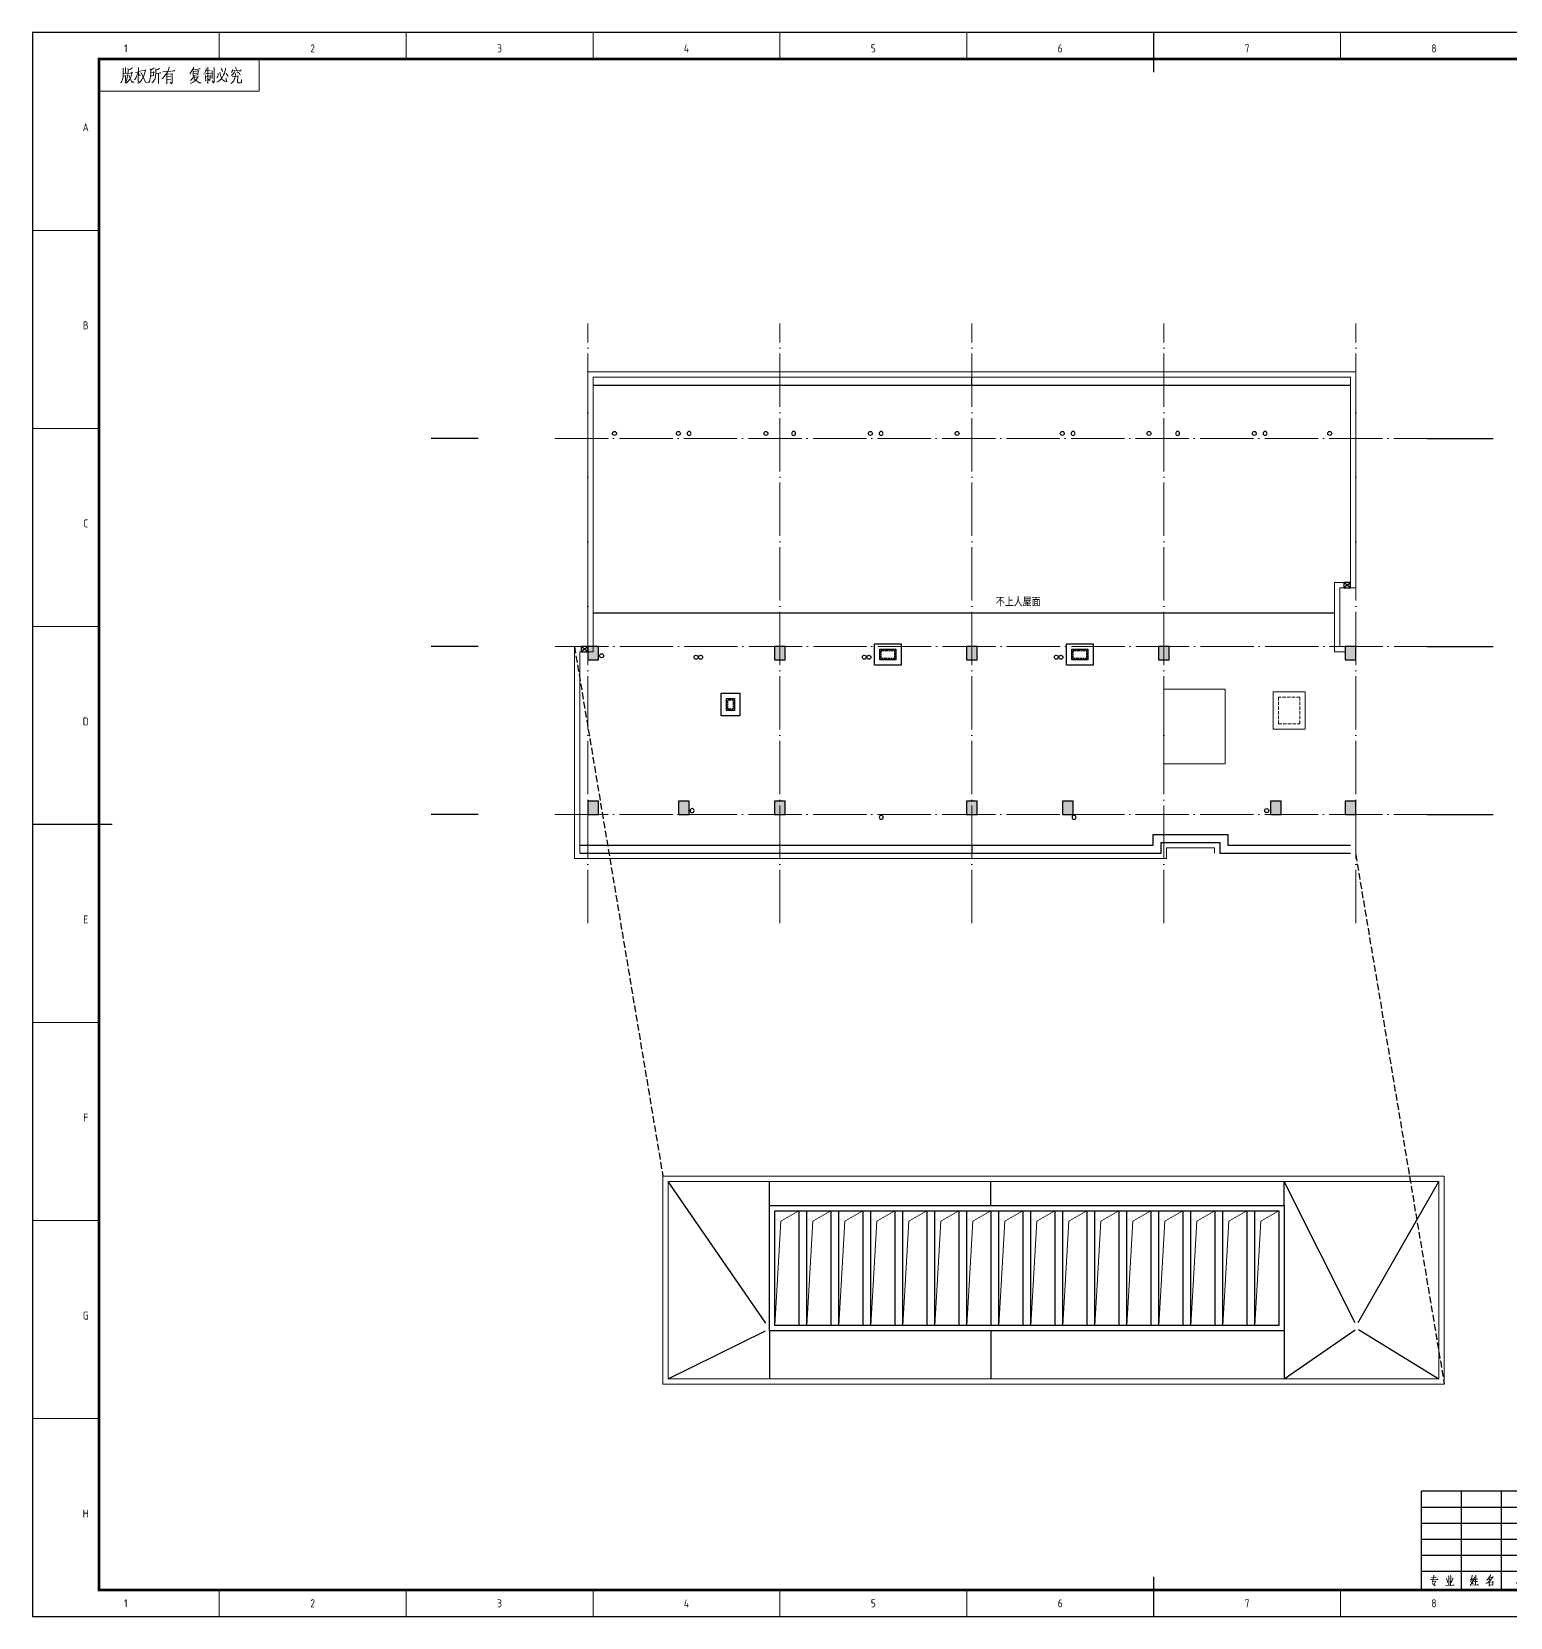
# Model space of a CAD drawing. Extents: x -76183 to 48420, y -19465 to 404409.
# Drawn here: x -75911 to -20460, y -19465 to 39985 of the extents above; entities that cross this region are included whole.
import ezdxf
from ezdxf.enums import TextEntityAlignment as Align

# ---------------------------------------------------------------- set-up
doc = ezdxf.new("R2010")
doc.units = 0
doc.header["$LTSCALE"] = 1000
doc.header["$MEASUREMENT"] = 0
doc.linetypes.add('DASH', pattern=[0.35, 0.25, -0.1])
doc.linetypes.add('DOTE', pattern=[2.42, 2, -0.2, 0.02, -0.2])
for name, color, linetype in [('_wlg', 30, 'Continuous'), ('_ybz', 22, 'Continuous'), ('AXIS', 3, 'Continuous'), ('Facade1', 251, 'Continuous'), ('HQ2', 7, 'Continuous'), ('lunkuo', 6, 'Continuous'), ('PJ', 3, 'Continuous'), ('U_边坡', 72, 'Continuous'), ('标高', 3, 'Continuous'), ('砼柱', 2, 'Continuous')]:
    doc.layers.add(name, color=color, linetype=linetype)
for name, color, linetype, lineweight in [('ACS_PFG_F2', 30, 'Continuous', 50), ('dote', 16, 'DOTE', 0), ('PUB_DIM', 3, 'Continuous', 13), ('PUB_TEXT', 7, 'Continuous', 13), ('STAIR', 2, 'Continuous', 13)]:
    doc.layers.add(name, color=color, linetype=linetype, lineweight=lineweight)
doc.layers.add('打印层', color=7, linetype='Continuous', plot=False)
doc.styles.add('HZ1', font='', dxfattribs={"width": 0.8})
doc.styles.get("Standard").update_dxf_attribs({"font": 'gbenor.shx', "bigfont": 'gbcbig.shx'})
doc.styles.get('HZ1').set_extended_font_data('SimSun')

# ---------------------------------------------------------------- blocks, each defined once
blk = doc.blocks.new('GEDI_WK_A1')
at = {"color": 3}
for p, q in [((0, 584), (0, 594)), ((70.08, 584), (70.08, 594)), ((140.17, 584), (140.17, 594)), ((210.25, 584), (210.25, 594)), ((280.33, 584), (280.33, 594)), ((350.42, 584), (350.42, 594)), ((420.5, 584), (420.5, 594)), ((490.58, 584), (490.58, 594)), ((85, 572), (85, 584)), ((25, 572), (85, 572)), ((25, 519.75), (0, 519.75)), ((25, 445.5), (0, 445.5)), ((25, 371.25), (0, 371.25)), ((25, 297), (0, 297)), ((25, 222.75), (0, 222.75)), ((25, 148.5), (0, 148.5)), ((25, 74.25), (0, 74.25)), ((0, 0), (0, 10)), ((70.08, 0), (70.08, 10)), ((140.17, 0), (140.17, 10)), ((210.25, 0), (210.25, 10)), ((280.33, 0), (280.33, 10)), ((350.42, 0), (350.42, 10)), ((420.5, 0), (420.5, 10)), ((490.58, 0), (490.58, 10)), ((25, 0), (0, 0))]:
    blk.add_line(p, q, dxfattribs=at)
for points, const_width in [([(0, 0), (841, 0), (841, 594), (0, 594)], 0.1), ([(25, 10), (831, 10), (831, 584), (25, 584)], 1)]:
    blk.add_lwpolyline(points, close=True, dxfattribs=dict(at, const_width=const_width))
at = {"color": 3, "const_width": 0.5}
for points in [[(420.5, 579), (420.5, 594)], [(30, 297), (0, 297)], [(420.5, 0), (420.5, 15)]]:
    blk.add_lwpolyline(points, dxfattribs=at)
at = {"color": 3}
for s, p in [('1', (35.04, 588)), ('2', (105.12, 588)), ('3', (175.21, 588)), ('4', (245.29, 588)), ('5', (315.38, 588)), ('6', (385.46, 588)), ('7', (455.54, 588)), ('8', (525.62, 588)), ('1', (35.04, 5)), ('2', (105.12, 5)), ('3', (175.21, 5)), ('4', (245.29, 5)), ('5', (315.38, 5)), ('6', (385.46, 5)), ('7', (455.54, 5)), ('8', (525.62, 5))]:
    blk.add_text(s, height=3, dxfattribs=at).set_placement(p, align=Align.MIDDLE)
for s, p in [('A', (20, 556.88)), ('B', (20, 482.62)), ('C', (20, 408.38)), ('D', (20, 334.12)), ('E', (20, 259.88)), ('F', (20, 185.62)), ('G', (20, 111.38)), ('H', (20, 37.12))]:
    blk.add_text(s, height=3, dxfattribs=at).set_placement(p, align=Align.CENTER)
blk = doc.blocks.new('GEDI_Copyright_2012')
at = {"color": 7, "lineweight": 0}
for points in [[(8.99, -3.43), (9.11, -3.83), (9.11, -5.03), (9.11, -5.93), (9.03, -6.73), (8.9, -7.33), (8.73, -8.03), (8.48, -8.53), (8.22, -8.93)], [(9.16, -5.48), (10.39, -5.28)], [(10.81, -3.53), (10.9, -4.03), (10.9, -4.68), (10.81, -5.53), (10.73, -6.33), (10.6, -7.03), (10.47, -7.68), (10.3, -8.23), (10.09, -8.72), (9.84, -9.08)], [(9.88, -3.13), (9.96, -3.43), (9.96, -5.33)], [(11.2, -5.43), (12.56, -5.08), (12.47, -4.93), (12.26, -5.58), (12, -6.38), (11.75, -6.98), (11.45, -7.63), (11.03, -8.23), (10.6, -8.68), (10.26, -9.03)], [(12.43, -3.23), (12.34, -3.38), (11.53, -3.88), (10.98, -4.13)], [(14.72, -4.88), (14.42, -5.73), (14.08, -6.43), (13.74, -7.13), (13.45, -7.63), (13.36, -7.78)], [(13.62, -5.08), (15.4, -4.68)], [(14.64, -3.13), (14.81, -3.38), (14.76, -3.33), (14.72, -9.13), (14.68, -8.72), (14.72, -8.13)], [(14.72, -5.63), (15.27, -6.03), (15.4, -6.33)], [(15.7, -4.48), (17.52, -4.18), (17.44, -4.03), (17.27, -4.68), (17.1, -5.43), (16.93, -5.93), (16.76, -6.43), (16.55, -6.93), (16.21, -7.48), (15.91, -7.98), (15.61, -8.43), (15.32, -8.72), (15.02, -8.98)], [(15.61, -5.23), (15.87, -5.28), (17.44, -8.72), (18.2, -8.83), (17.44, -8.63), (17.14, -8.08)], [(20.67, -3.38), (20.5, -3.48), (19.35, -4.13), (19.27, -3.73), (19.4, -4.13), (19.4, -5.43), (19.35, -6.23), (19.31, -6.78), (19.22, -7.33), (19.1, -7.83), (18.93, -8.33), (18.72, -8.68), (18.54, -8.98)], [(19.48, -6.38), (19.56, -6.33), (20.54, -6.18), (20.41, -6.23), (20.54, -4.68), (20.63, -4.88), (19.44, -5.13)], [(22.67, -3.58), (21.99, -3.98), (21.35, -4.13), (21.26, -3.73), (21.35, -4.33), (21.31, -4.93), (21.26, -5.58), (21.22, -6.13), (21.13, -6.63), (21.05, -7.18), (20.92, -7.58), (20.71, -7.88), (20.5, -8.23), (20.28, -8.53), (20.07, -8.78), (19.86, -8.98)], [(21.31, -5.53), (23.22, -5.23), (23.09, -5.18), (22.88, -5.28)], [(22.28, -5.43), (22.28, -9.13), (22.24, -8.88), (22.28, -8.48)], [(26.28, -2.98), (26.28, -3.23), (26.02, -4.08), (25.76, -4.68), (25.51, -5.08), (25.04, -5.83), (24.36, -6.63), (23.9, -7.13), (23.6, -7.38)], [(23.98, -4.83), (28.4, -4.43), (28.14, -4.33)], [(25.34, -5.53), (25.43, -5.73), (25.38, -9.03), (25.38, -9.33), (25.34, -9.03), (25.38, -8.68)], [(25.43, -5.73), (27.38, -5.53), (27.38, -5.43), (27.47, -5.53), (27.38, -5.58), (27.38, -9.08), (27.34, -9.28), (26.66, -8.63), (27.34, -9.18)], [(28.14, -4.33), (27.8, -4.48)], [(35.45, -3.03), (35.49, -3.23), (34.98, -4.18), (34.52, -4.83), (34.26, -5.23), (34.05, -5.53)], [(35.11, -4.08), (36.34, -3.93), (37.87, -3.68), (37.75, -3.63), (37.49, -3.73)], [(35.24, -4.43), (35.28, -4.73), (35.32, -5.58), (35.32, -6.38), (35.28, -6.23), (37.19, -5.93), (37.07, -5.93), (37.15, -4.23), (37.28, -4.38), (35.28, -4.68)], [(36.64, -5.28), (35.36, -5.48)], [(39.27, -5.63), (42.08, -5.33), (42.03, -5.33), (41.87, -5.28), (41.65, -5.38)], [(40.12, -3.58), (40.16, -3.88), (39.83, -4.93), (39.66, -5.23)], [(40.12, -4.48), (41.74, -4.33)], [(40.8, -3.03), (40.84, -3.28), (40.8, -9.23), (40.72, -8.88), (40.8, -8.53)], [(42.33, -4.33), (42.42, -4.58), (42.42, -7.33), (42.33, -6.83), (42.37, -6.53)], [(43.1, -3.13), (43.18, -3.43), (43.14, -8.23), (43.14, -8.53), (43.1, -8.78), (43.05, -8.88), (42.97, -8.98), (42.37, -8.23), (43.05, -8.88)], [(47.43, -3.48), (47.39, -4.03), (47.17, -4.73), (47, -5.28), (46.71, -5.88), (46.45, -6.48), (46.2, -6.88), (45.86, -7.38), (45.47, -7.78), (45.09, -8.13), (44.67, -8.48), (44.24, -8.72)], [(44.67, -5.43), (44.63, -5.93), (44.5, -6.48), (44.37, -6.83), (44.24, -7.03)], [(45.26, -4.88), (45.43, -5.63), (45.56, -6.18), (45.77, -6.68), (45.99, -7.23), (46.24, -7.63), (46.58, -7.93), (47.05, -8.28), (47.51, -8.43), (47.81, -8.48), (47.94, -8.48), (47.73, -7.78), (47.64, -7.13), (47.81, -8.48)], [(45.82, -3.53), (46.07, -3.93), (46.24, -4.28), (46.32, -4.48), (46.32, -4.63)], [(47.64, -5.43), (48.07, -5.93), (48.36, -6.28), (48.49, -6.58)], [(51.21, -5.48), (51.21, -5.83), (51.08, -6.58), (50.95, -7.03), (50.83, -7.43), (50.7, -7.78), (50.53, -8.13), (50.32, -8.43), (50.06, -8.68), (49.77, -8.93), (49.43, -9.18)], [(50.91, -4.68), (50.83, -4.98), (50.44, -5.43), (50.06, -5.83), (49.81, -6.03), (49.55, -6.23)], [(50.06, -3.98), (50.02, -4.33), (49.94, -4.58), (49.85, -4.83), (49.77, -4.98), (49.68, -5.03), (50.02, -4.43), (53.29, -4.13), (53.16, -4.03), (52.78, -4.83)], [(51.21, -3.03), (51.47, -3.58), (51.55, -3.93)], [(51.76, -4.78), (52.27, -5.13), (52.65, -5.43), (52.83, -5.68), (52.91, -5.88)], [(9.11, -6.38), (10.01, -6.28), (9.92, -6.13), (9.92, -8.38), (9.88, -8.08), (9.88, -7.68)], [(11.15, -6.08), (12.34, -8.63), (13.15, -8.68), (12.38, -8.58), (12.17, -8.28)], [(26.96, -6.58), (25.47, -6.73)], [(25.47, -7.68), (26.96, -7.53)], [(35.71, -6.38), (35.71, -6.53), (34.98, -7.43), (34.56, -7.78), (34.26, -8.03)], [(35.62, -6.88), (35.75, -6.98), (37.28, -6.68), (37.23, -6.53), (36.77, -7.33), (36.47, -7.68), (36.17, -7.98), (35.71, -8.38), (35.28, -8.72), (34.81, -8.98), (34.26, -9.23)], [(35.54, -7.38), (35.62, -7.43), (37.57, -8.98), (38.3, -8.93), (37.57, -8.93), (37.32, -8.78)], [(39.87, -6.13), (39.95, -6.68), (39.95, -6.78), (40, -8.28), (39.95, -7.98), (40, -7.73)], [(40, -6.58), (41.95, -6.28), (41.82, -6.13), (41.74, -6.53), (41.69, -7.18), (41.61, -7.63), (41.57, -7.93), (41.44, -8.08), (41.06, -7.58), (41.48, -8.03)], [(49.98, -6.68), (52.19, -6.43), (52.06, -6.28), (52.02, -6.58), (51.93, -8.18), (51.97, -8.63), (52.06, -8.78), (52.19, -8.88), (52.4, -8.88), (52.61, -8.88), (53.21, -8.88), (53.42, -8.78), (53.46, -8.72), (53.42, -7.68), (53.42, -8.78)]]:
    blk.add_lwpolyline(points, dxfattribs=at)
blk = doc.blocks.new('GEDI_HQ2_2012')
at = {"layer": 'HQ2', "color": 2}
for p, q in [((0, 37), (-65, 37)), ((-65, 0), (-65, 37)), ((-50, 0), (-50, 37)), ((-35, 0), (-35, 37)), ((-15, 0), (-15, 37)), ((0, 0), (0, 37)), ((-65, 31), (0, 31)), ((-65, 25), (0, 25)), ((-65, 19), (0, 19)), ((-65, 13), (0, 13)), ((-65, 7), (0, 7)), ((0, 0), (0, 7)), ((-65, 0), (0, 0))]:
    blk.add_line(p, q, dxfattribs=at)
at = {"layer": 'HQ2', "color": 7, "lineweight": 0}
for points in [[(-61.84, 3.75), (-58.95, 3.96), (-59.09, 3.99), (-59.26, 3.96)], [(-61.32, 4.51), (-59.5, 4.74), (-59.61, 4.74), (-59.81, 4.67)], [(-60.48, 5.59), (-60.45, 5.32), (-60.68, 4.06), (-60.94, 2.94), (-61, 3), (-59.61, 3.24), (-59.64, 3.34), (-60.33, 1.98)], [(-60.97, 2.42), (-60.62, 2.15), (-60.39, 1.98), (-60.13, 1.81), (-59.99, 1.67), (-59.9, 1.5)], [(-56.1, 1.64), (-52.83, 1.81), (-52.98, 1.84), (-53.3, 1.77)], [(-55.7, 4.3), (-55.3, 3.17), (-55.24, 2.8)], [(-54.89, 5.32), (-54.83, 5.02), (-54.83, 1.71)], [(-54.16, 5.56), (-54.1, 5.29), (-54.16, 1.74)], [(-53.24, 4.44), (-53.3, 3.99), (-53.67, 3.34), (-54.13, 2.66)], [(-45.7, 4.4), (-45.7, 4.26), (-45.81, 3.69), (-45.9, 3.24), (-45.95, 2.94), (-46.07, 2.69), (-46.25, 2.39), (-46.42, 2.12), (-46.62, 1.84), (-46.85, 1.57)], [(-46.82, 3.96), (-45.72, 4.09)], [(-46.04, 5.53), (-46.04, 5.36), (-46.48, 3), (-46.3, 2.9), (-46.1, 2.73), (-45.92, 2.59), (-45.78, 2.42), (-45.7, 2.25)], [(-45.75, 1.81), (-43.72, 1.91), (-43.93, 1.94), (-44.27, 1.88)], [(-45.12, 4.88), (-45.12, 4.64), (-45.26, 3.99), (-45.4, 3.58), (-45.58, 3.21)], [(-45.29, 3), (-44.07, 3.17), (-44.22, 3.17), (-44.36, 3.11)], [(-45.17, 3.96), (-44.02, 4.06), (-44.1, 4.09), (-44.27, 4.06)], [(-44.71, 5.53), (-44.68, 5.32), (-44.74, 1.88)], [(-39.56, 4.64), (-39.47, 4.61), (-38.17, 4.84), (-38.25, 4.91), (-38.49, 4.57), (-38.74, 4.2), (-39.01, 3.89), (-39.3, 3.58), (-39.62, 3.27), (-39.96, 2.97), (-40.34, 2.69), (-40.4, 2.66), (-40.63, 2.52), (-40.86, 2.36)], [(-39.15, 5.7), (-39.18, 5.46), (-39.53, 4.91), (-39.73, 4.57), (-39.96, 4.26), (-40.25, 3.92), (-40.54, 3.69)], [(-39.88, 4.26), (-39.82, 4.23), (-39.5, 3.92), (-39.47, 3.75), (-39.59, 3.99)], [(-39.73, 3.04), (-39.67, 2.94), (-39.62, 2.08), (-39.59, 1.98), (-39.59, 1.37), (-39.62, 1.64), (-39.62, 1.74), (-38.19, 1.91), (-38.22, 1.91), (-38.37, 1.91), (-38.22, 3.17), (-38.17, 3.11), (-38.25, 3.07), (-39.64, 2.87)], [(-27.95, 4.37), (-27.98, 4.2), (-28.44, 3.58), (-28.47, 3.51), (-28.7, 3.21), (-29.11, 2.83), (-29.31, 2.66), (-29.51, 2.49)], [(-28.5, 5.49), (-28.53, 5.26), (-28.76, 4.74), (-28.96, 4.33), (-29.2, 3.99)], [(-28.99, 1.61), (-26.79, 1.77), (-26.93, 1.77), (-27.25, 1.74)], [(-28.73, 4.81), (-27.89, 4.91)], [(-28.62, 2.66), (-28.47, 2.22), (-28.47, 2.01), (-28.5, 2.29)], [(-28.53, 4.78), (-28.33, 4.26)], [(-27.57, 3.27), (-28.5, 3.14)], [(-28.07, 2.94), (-27.95, 2.42), (-28.01, 2.15), (-28.01, 2.52)], [(-28.01, 4.13), (-26.85, 2.83), (-26.38, 2.83), (-26.85, 2.87), (-27.08, 3.11)], [(-27.43, 5.49), (-27.4, 5.32), (-27.75, 4.37)], [(-27.34, 2.9), (-27.34, 2.66), (-27.69, 1.71)], [(-27.6, 4.71), (-26.56, 4.88)], [(-27.28, 4.67), (-27.02, 4.13)], [(-22.07, 4.64), (-21.98, 4.61), (-20.68, 4.84), (-20.76, 4.91), (-20.99, 4.57), (-21.26, 4.2), (-21.52, 3.89), (-21.81, 3.58), (-22.12, 3.27), (-22.47, 2.97), (-22.85, 2.69), (-22.91, 2.66), (-23.14, 2.52), (-23.37, 2.36)], [(-21.66, 5.7), (-21.69, 5.46), (-22.04, 4.91), (-22.24, 4.57), (-22.47, 4.26), (-22.76, 3.92), (-23.05, 3.69)], [(-22.39, 4.26), (-22.33, 4.23), (-22.01, 3.92), (-21.98, 3.75), (-22.1, 3.99)], [(-22.24, 3.04), (-22.18, 2.94), (-22.12, 2.08), (-22.1, 1.98), (-22.1, 1.37), (-22.12, 1.64), (-22.12, 1.74), (-20.71, 1.91), (-20.74, 1.91), (-20.88, 1.91), (-20.74, 3.17), (-20.68, 3.11), (-20.76, 3.07), (-22.15, 2.87)], [(-11.41, 5.19), (-11.35, 4.84), (-11.32, 4.09), (-11.29, 3.31), (-11.29, 3.21), (-11.29, 2.66), (-11.29, 1.94), (-11.29, 2.18), (-10.17, 2.39), (-9.93, 2.15), (-9.87, 2.46), (-9.87, 2.87), (-9.84, 3.65), (-9.82, 4.47), (-9.82, 5.15), (-9.79, 5.05), (-11.32, 4.81)], [(-11.29, 3.58), (-10.17, 3.79), (-10.28, 3.82), (-10.54, 3.69)], [(-6.17, 2.63), (-4.37, 2.9), (-4.46, 2.94), (-4.57, 2.83)], [(-5.5, 2.42), (-5.53, 2.25), (-5.76, 1.91), (-5.97, 1.67), (-6.17, 1.5)], [(-6.08, 4.57), (-4.37, 4.78)], [(-5.62, 5.49), (-5.56, 5.29), (-5.56, 2.73)], [(-5.53, 3.99), (-5.01, 4.09)], [(-5.5, 3.41), (-5.04, 3.51)], [(-5.04, 2.52), (-4.72, 2.12), (-4.72, 1.94), (-4.83, 2.25)], [(-4.8, 5.7), (-4.75, 5.49), (-4.83, 2.83)], [(-4.14, 5.22), (-4.05, 4.84), (-4.05, 4.09), (-4.08, 3.27), (-4.14, 2.76), (-4.28, 2.22), (-4.46, 1.88), (-4.78, 1.37)], [(-4.08, 3.07), (-4.02, 3.07), (-3.56, 3.17)], [(-4.05, 4.81), (-3.18, 4.98), (-3.27, 5.08), (-3.27, 4.03), (-3.27, 3.96), (-3.24, 2.42), (-3.27, 1.84), (-3.3, 1.5), (-3.33, 1.4), (-3.76, 1.84), (-3.36, 1.54)], [(-4.02, 3.96), (-3.53, 4.06)]]:
    blk.add_lwpolyline(points, dxfattribs=at)
blk.add_text('112233', height=0.0001).set_placement((-22.1, 1.74))
blk = doc.blocks.new('4#图框')
at = {"xscale": 100, "yscale": 100, "zscale": 100}
for name, p in [('GEDI_WK_A1', (5514901, -996670)), ('GEDI_Copyright_2012', (5517401, -938270)), ('GEDI_HQ2_2012', (5573501, -995670))]:
    blk.add_blockref(name, p, dxfattribs=at)
blk = doc.blocks.new('4#屋顶柱子')
at = {"layer": '砼柱'}
h = blk.add_hatch(color=0, dxfattribs=at)
h.dxf.hatch_style = 1
h.paths.add_polyline_path([(26142, 160253), (25742, 160253), (25742, 159753), (26142, 159753)])
h.paths.add_polyline_path([(3942, 160253), (3542, 160253), (3542, 159753), (3942, 159753)])
h.paths.add_polyline_path([(28942, 160253), (28542, 160253), (28542, 159753), (28942, 159753)])
h.paths.add_polyline_path([(18342, 160253), (17942, 160253), (17942, 159753), (18342, 159753)])
h.paths.add_polyline_path([(14742, 160253), (14342, 160253), (14342, 159753), (14742, 159753)])
h.paths.add_polyline_path([(7542, 160253), (7142, 160253), (7142, 159753), (7542, 159753)])
h.paths.add_polyline_path([(542, 160253), (142, 160253), (142, 159753), (542, 159753)])
h.paths.add_polyline_path([(28942, 166053), (28542, 166053), (28542, 165553), (28942, 165553)])
h.paths.add_polyline_path([(21942, 166053), (21542, 166053), (21542, 165553), (21942, 165553)])
h.paths.add_polyline_path([(14742, 166053), (14342, 166053), (14342, 165553), (14742, 165553)])
h.paths.add_polyline_path([(7542, 166053), (7142, 166053), (7142, 165553), (7542, 165553)])
h.paths.add_polyline_path([(542, 166053), (142, 166053), (142, 165553), (542, 165553)])
for points in [[(542, 166053), (142, 166053), (142, 165553), (542, 165553)], [(7542, 166053), (7142, 166053), (7142, 165553), (7542, 165553)], [(14742, 166053), (14342, 166053), (14342, 165553), (14742, 165553)], [(21942, 166053), (21542, 166053), (21542, 165553), (21942, 165553)], [(28942, 166053), (28542, 166053), (28542, 165553), (28942, 165553)], [(542, 160253), (142, 160253), (142, 159753), (542, 159753)], [(3942, 160253), (3542, 160253), (3542, 159753), (3942, 159753)], [(7542, 160253), (7142, 160253), (7142, 159753), (7542, 159753)], [(14742, 160253), (14342, 160253), (14342, 159753), (14742, 159753)], [(18342, 160253), (17942, 160253), (17942, 159753), (18342, 159753)], [(26142, 160253), (25742, 160253), (25742, 159753), (26142, 159753)], [(28942, 160253), (28542, 160253), (28542, 159753), (28942, 159753)]]:
    blk.add_lwpolyline(points, close=True, dxfattribs=at)
blk = doc.blocks.new('4#屋架')
at = {"layer": 'lunkuo'}
for points in [[(643510, -464042), (662810, -464042), (662810, -468745), (643510, -468745)], [(643710, -464242), (644610, -464242), (644610, -468545), (643710, -468545)], [(643710, -464242), (662610, -464242), (662610, -468545), (643710, -468545)], [(644910, -464242), (645810, -464242), (645810, -468545), (644910, -468545)], [(646110, -464242), (647010, -464242), (647010, -468545), (646110, -468545)], [(647310, -464242), (648210, -464242), (648210, -468545), (647310, -468545)], [(648510, -464242), (649410, -464242), (649410, -468545), (648510, -468545)], [(649710, -464242), (650610, -464242), (650610, -468545), (649710, -468545)], [(650910, -464242), (651810, -464242), (651810, -468545), (650910, -468545)], [(652110, -464242), (653010, -464242), (653010, -468545), (652110, -468545)], [(653310, -464242), (654210, -464242), (654210, -468545), (653310, -468545)], [(654510, -464242), (655410, -464242), (655410, -468545), (654510, -468545)], [(655710, -464242), (656610, -464242), (656610, -468545), (655710, -468545)], [(656910, -464242), (657810, -464242), (657810, -468545), (656910, -468545)], [(658110, -464242), (659010, -464242), (659010, -468545), (658110, -468545)], [(659310, -464242), (660210, -464242), (660210, -468545), (659310, -468545)], [(660510, -464242), (661410, -464242), (661410, -468545), (660510, -468545)], [(661710, -464242), (662610, -464242), (662610, -468545), (661710, -468545)]]:
    blk.add_lwpolyline(points, close=True, dxfattribs=at)
at = {"layer": 'PUB_DIM'}
for points in [[(644610, -464242), (643938, -464626), (643710, -468545)], [(645810, -464242), (645138, -464626), (644910, -468545)], [(647010, -464242), (646338, -464626), (646110, -468545)], [(648210, -464242), (647538, -464626), (647310, -468545)], [(649410, -464242), (648738, -464626), (648510, -468545)], [(650610, -464242), (649938, -464626), (649710, -468545)], [(651810, -464242), (651138, -464626), (650910, -468545)], [(653010, -464242), (652338, -464626), (652110, -468545)], [(654210, -464242), (653538, -464626), (653310, -468545)], [(655410, -464242), (654738, -464626), (654510, -468545)], [(656610, -464242), (655938, -464626), (655710, -468545)], [(657810, -464242), (657138, -464626), (656910, -468545)], [(659010, -464242), (658338, -464626), (658110, -468545)], [(660210, -464242), (659538, -464626), (659310, -468545)], [(661410, -464242), (660738, -464626), (660510, -468545)], [(662610, -464242), (661938, -464626), (661710, -468545)]]:
    blk.add_lwpolyline(points, dxfattribs=at)
at = {"layer": 'STAIR'}
blk.add_lwpolyline([(639510, -462945), (639510, -470745), (668810, -470745), (668810, -462945), (639510, -462945)], dxfattribs=at)
blk.add_lwpolyline([(639713, -463144), (639710, -470545), (668610, -470545), (668610, -463141)], close=True, dxfattribs=at)
at = {"layer": 'U_边坡'}
for p, q in [((643376, -468458, 0), (639713, -463144)), ((643510, -464042), (643510, -463144)), ((651807, -464042), (651807, -463143)), ((665469, -468441), (662810, -463142)), ((662810, -464042), (662810, -463142)), ((665584, -468429), (668610, -463141)), ((639710, -470545), (643354, -468741, 0)), ((643510, -468545), (643482, -468545)), ((643510, -468745), (643510, -470545)), ((651807, -468745), (651807, -470545)), ((662810, -470545), (665470, -468703)), ((662810, -468745), (662810, -470545)), ((665595, -468699), (668610, -470545))]:
    blk.add_line(p, q, dxfattribs=at)
blk = doc.blocks.new('wlg')
at = {"layer": '_wlg'}
blk.add_circle((0, 0), 75, dxfattribs=at)
blk = doc.blocks.new('ylk')
at = {"layer": '_ybz'}
for p, q in [((125, 100), (-125, -100)), ((-125, -100), (-125, 100)), ((-125, 100), (125, 100)), ((-125, 87), (125, -100)), ((125, 100), (125, -100)), ((125, -100), (-125, -100))]:
    blk.add_line(p, q, dxfattribs=at)

msp = doc.modelspace()

# ---------------------------------------------------------------- linework, layer by layer
at = {"layer": 'ACS_PFG_F2', "lineweight": -3, "ltscale": 0.2}
for points in [[(-44108, 16832), (-43508, 16832), (-43508, 16432), (-44108, 16432)], [(-36908, 16832), (-36308, 16832), (-36308, 16432), (-36908, 16432)], [(-49858, 14982), (-49558, 14982), (-49558, 14532), (-49858, 14532)]]:
    msp.add_lwpolyline(points, close=True, dxfattribs=at)
at = {"layer": 'ACS_PFG_F2', "linetype": 'DASH', "lineweight": -3, "ltscale": 0.2}
for points in [[(-44058, 16782), (-43558, 16782), (-43558, 16482), (-44058, 16482)], [(-36858, 16782), (-36358, 16782), (-36358, 16482), (-36858, 16482)], [(-49808, 14932), (-49608, 14932), (-49608, 14582), (-49808, 14582)]]:
    msp.add_lwpolyline(points, close=True, dxfattribs=at)
at = {"layer": 'AXIS'}
for p, q in [((-59166, 24731), (-60934, 24731)), ((-23580, 24731), (-21101, 24731)), ((-59166, 16932), (-60934, 16932)), ((-23580, 16931), (-21101, 16931)), ((-59166, 10631), (-60934, 10631)), ((-23580, 10631), (-21101, 10631))]:
    msp.add_line(p, q, dxfattribs=at)
at = {"layer": 'dote'}
for p, q in [((-55058, 6558), (-55058, 29048)), ((-47858, 6558), (-47858, 29048)), ((-40658, 6558), (-40658, 29048)), ((-33458, 6558), (-33458, 29048)), ((-26258, 6558), (-26258, 29048)), ((-56290, 24731), (-21697, 24731)), ((-56278, 16932), (-21685, 16932)), ((-56290, 10631), (-21697, 10631))]:
    msp.add_line(p, q, dxfattribs=at)
at = {"layer": 'Facade1'}
msp.add_line((-54858, 19031), (-54858, 19031), dxfattribs=at)
at = {"layer": 'lunkuo'}
for p, q in [((-40658, 26731), (-40658, 27031)), ((-54858, 26731), (-26458, 26731)), ((-27058, 18181), (-54857, 18182)), ((-40658, 9481), (-40658, 9181))]:
    msp.add_line(p, q, dxfattribs=at)
at = {"layer": 'lunkuo', "color": 0, "linetype": 'DASH'}
for p, q in [((-55558, 16931), (-52240, -2927)), ((-26258, 9131), (-22936, -10724))]:
    msp.add_line(p, q, dxfattribs=at)
at = {"layer": 'lunkuo'}
for points in [[(-44308, 17032), (-43308, 17032), (-43308, 16232), (-44308, 16232)], [(-37108, 17032), (-36108, 17032), (-36108, 16232), (-37108, 16232)], [(-50058, 15182), (-49358, 15182), (-49358, 14332), (-50058, 14332)]]:
    msp.add_lwpolyline(points, close=True, dxfattribs=at)
for points in [[(-55358, 9481), (-33858, 9481), (-33858, 9881), (-31058, 9881), (-31058, 9481), (-26458, 9481)], [(-55358, 9181), (-33558, 9181), (-33558, 9581), (-31358, 9581), (-31358, 9181), (-26458, 9181)]]:
    msp.add_lwpolyline(points, dxfattribs=at)
at = {"layer": 'STAIR'}
for p, q in [((-55058, 27231), (-26258, 27231)), ((-54858, 27031), (-26458, 27031)), ((-55558, 16932), (-55558, 8981)), ((-55358, 16731), (-55358, 9181))]:
    msp.add_line(p, q, dxfattribs=at)
for points in [[(-55558, 8981), (-55558, 16932), (-55058, 16932), (-55057, 19132), (-55058, 19131), (-55058, 27231)], [(-55358, 9181), (-55358, 16732), (-54857, 16732), (-54857, 19332), (-54858, 19331), (-54858, 27031)], [(-26458, 27031), (-26458, 19331), (-27058, 19331), (-27058, 16731), (-26658, 16731)], [(-26258, 27231), (-26258, 19131), (-26858, 19131), (-26858, 16931), (-26258, 16931), (-26258, 16931)], [(-55358, 9181), (-33558, 9181), (-33558, 9581), (-31358, 9581), (-31358, 9181)], [(-55558, 8981), (-33358, 8981), (-33358, 9381), (-31558, 9381), (-31558, 9181)]]:
    msp.add_lwpolyline(points, dxfattribs=at)
msp.add_lwpolyline([(-33458, 12531), (-31158, 12531), (-31158, 15331), (-33458, 15331)], close=True, dxfattribs=at)
at = {"layer": 'STAIR', "color": 6, "linetype": 'ByBlock', "ltscale": 0.05}
msp.add_lwpolyline([(-29358, 13831), (-28158, 13831), (-28158, 15231), (-29358, 15231)], close=True, dxfattribs=at)
at = {"layer": 'STAIR', "color": 6, "linetype": 'DASH', "ltscale": 0.5}
msp.add_lwpolyline([(-29158, 14031), (-28358, 14031), (-28358, 15031), (-29158, 15031)], close=True, dxfattribs=at)
at = {"layer": '打印层'}
msp.add_lwpolyline([(-75886, -19440), (8214, -19440), (8214, 39960), (-75886, 39960)], close=True, dxfattribs=at)

# ---------------------------------------------------------------- block references
for name, p in [('4#屋顶柱子', (-55200, -149122)), ('4#屋架', (-691750, 460018))]:
    msp.add_blockref(name, p)
at = {"layer": '_wlg'}
for p, rotation in [((-54055, 24921), 90), ((-51660, 24921), 90.00000000000001), ((-48378, 24921), 90), ((-44460, 24921), 90.00000000000001), ((-41207, 24921), 90), ((-37260, 24921), 90.00000000000001), ((-34007, 24921), 90), ((-30060, 24921), 90.00000000000001), ((-27233, 24921), 90), ((-29595, 10780), 90.00000000000001)]:
    msp.add_blockref('wlg', p, dxfattribs=dict(at, rotation=rotation))
at = {"layer": '_wlg', "xscale": -1, "rotation": 270}
for p in [(-51256, 24921), (-47337, 24921), (-44056, 24921), (-36856, 24921), (-32937, 24921), (-29656, 24921), (-51144, 10780), (-44053, 10529), (-36820, 10529)]:
    msp.add_blockref('wlg', p, dxfattribs=at)
at = {"layer": '_wlg'}
for p in [(-54538, 16585), (-50997, 16533), (-50824, 16533), (-44687, 16533), (-44515, 16533), (-37487, 16533), (-37315, 16533)]:
    msp.add_blockref('wlg', p, dxfattribs=at)
at = {"layer": 'PUB_TEXT'}
msp.add_blockref('4#图框', (-5590787, 977230), dxfattribs=at)
at = {"layer": '标高', "xscale": -1, "rotation": 180}
for p in [(-26583, 19231), (-55183, 16832)]:
    msp.add_blockref('ylk', p, dxfattribs=at)

# ---------------------------------------------------------------- texts
at = {"layer": 'PJ', "color": 0, "style": 'HZ1', "width": 0.8}
msp.add_text('不上人屋面', height=300, dxfattribs=at).set_placement((-39756, 18470))

doc.saveas('drawing.dxf')
